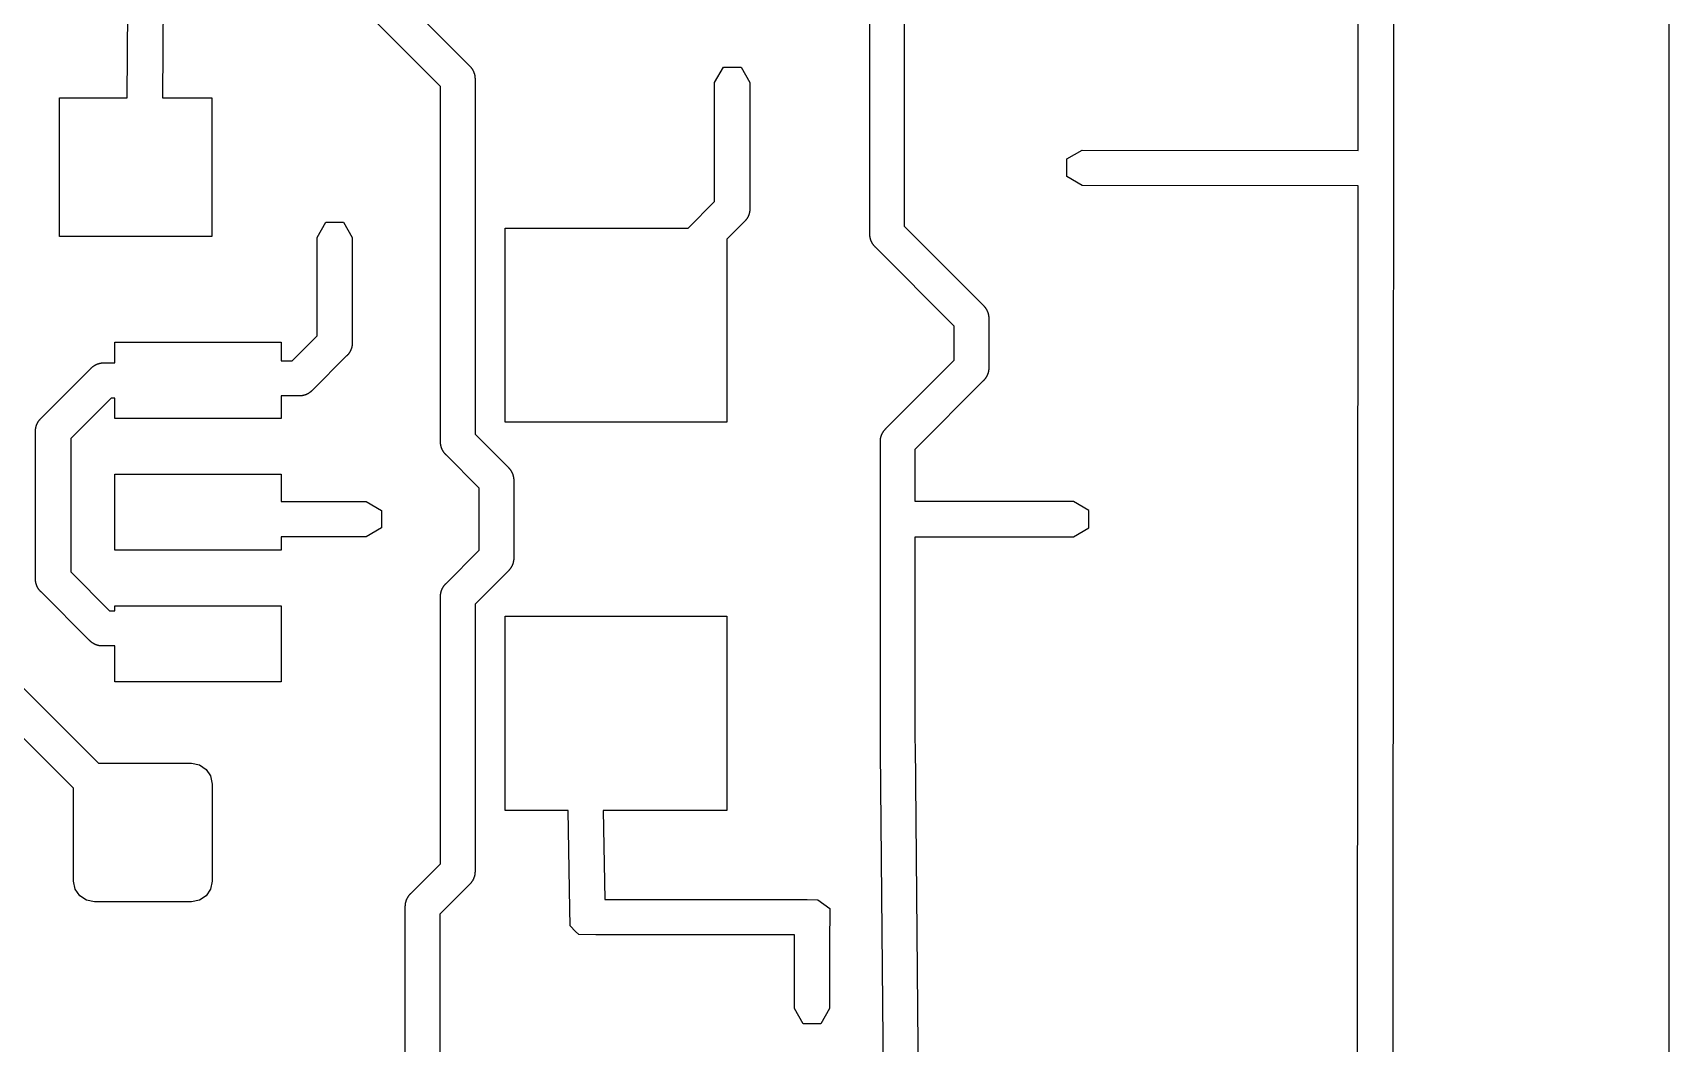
# Model space of a CAD drawing. Extents: x -11.9 to 11.9, y -22 to 22.
# Drawn here: x 0.11 to 11.92, y 3.84 to 11.13 of the extents above; entities that cross this region are included whole.
import ezdxf

# ---------------------------------------------------------------- set-up
doc = ezdxf.new("R2010")
doc.units = 0
doc.layers.add('TOP_-_WELDED', color=7, linetype='CONTINUOUS')

msp = doc.modelspace()

# ---------------------------------------------------------------- linework, layer by layer
at = {"layer": 'TOP_-_WELDED', "color": 250}
msp.add_lwpolyline([(-11.9199, -21.9873), (11.9199, -21.9873), (11.9199, 21.9873), (-11.9199, 21.9873), (-11.9199, -21.9873)], close=True, dxfattribs=at)
at = {"layer": 'TOP_-_WELDED', "color": 12}
for points in [[(9.934, 17.4683), (9.9074, -18.5734)], [(9.6535, -18.5141), (9.6745, 10.0252), (7.681, 10.0278), (7.571, 10.0913), (7.571, 10.2183), (7.681, 10.2818), (9.6747, 10.2792), (9.6799, 17.3534)], [(3.048, 3.2135), (3.048, 4.7734), (3.262, 4.9875), (3.2635, 4.9889), (3.2648, 4.9902), (3.265, 4.9904), (3.2663, 4.9917), (3.2665, 4.9919), (3.2678, 4.9933), (3.2679, 4.9934), (3.2692, 4.9948), (3.2693, 4.9949), (3.2706, 4.9964), (3.272, 4.998), (3.2733, 4.9996), (3.2746, 5.0012), (3.2759, 5.0028), (3.2759, 5.0029), (3.2771, 5.0045), (3.2772, 5.0046), (3.2783, 5.0061), (3.2784, 5.0062), (3.2795, 5.0078), (3.2796, 5.008), (3.2806, 5.0095), (3.2808, 5.0097), (3.2818, 5.0112), (3.2819, 5.0114), (3.2829, 5.013), (3.283, 5.0132), (3.2839, 5.0147), (3.2841, 5.015), (3.285, 5.0165), (3.2851, 5.0167), (3.286, 5.0183), (3.2861, 5.0185), (3.287, 5.0201), (3.2871, 5.0204), (3.2879, 5.0219), (3.2881, 5.0222), (3.2889, 5.0237), (3.289, 5.024), (3.2898, 5.0256), (3.2899, 5.0259), (3.2906, 5.0275), (3.2908, 5.0278), (3.2915, 5.0293), (3.2916, 5.0297), (3.2923, 5.0312), (3.2924, 5.0316), (3.293, 5.0331), (3.2932, 5.0335), (3.2938, 5.0351), (3.2939, 5.0354), (3.2945, 5.037), (3.2946, 5.0373), (3.2952, 5.0389), (3.2953, 5.0393), (3.2958, 5.0409), (3.2959, 5.0412), (3.2965, 5.0429), (3.2965, 5.0432), (3.297, 5.0449), (3.2971, 5.0451), (3.2976, 5.0469), (3.2977, 5.0471), (3.2981, 5.0489), (3.2982, 5.0491), (3.2986, 5.0509), (3.2987, 5.0511), (3.2991, 5.0529), (3.2991, 5.0531), (3.2995, 5.0549), (3.2995, 5.0551), (3.2999, 5.057), (3.2999, 5.0572), (3.3003, 5.059), (3.3003, 5.0592), (3.3006, 5.0611), (3.3006, 5.0612), (3.3009, 5.0632), (3.3011, 5.0652), (3.3012, 5.0653), (3.3014, 5.0673), (3.3016, 5.0694), (3.3017, 5.0715), (3.3018, 5.0735), (3.3018, 5.0736), (3.3019, 5.0756), (3.3019, 5.0758), (3.302, 5.0777), (3.302, 5.0779), (3.302, 5.0797), (3.302, 5.08), (3.302, 5.0818), (3.302, 5.0839), (3.302, 7.0086), (3.5414, 7.2481), (3.5429, 7.2495), (3.5442, 7.2508), (3.5444, 7.251), (3.5457, 7.2523), (3.5459, 7.2525), (3.5472, 7.2539), (3.5473, 7.254), (3.5486, 7.2554), (3.5487, 7.2555), (3.55, 7.257), (3.5514, 7.2586), (3.5527, 7.2602), (3.554, 7.2618), (3.5553, 7.2634), (3.5553, 7.2635), (3.5565, 7.2651), (3.5566, 7.2652), (3.5577, 7.2667), (3.5578, 7.2668), (3.5589, 7.2684), (3.559, 7.2686), (3.56, 7.2701), (3.5602, 7.2703), (3.5612, 7.2718), (3.5613, 7.272), (3.5623, 7.2736), (3.5624, 7.2738), (3.5633, 7.2753), (3.5635, 7.2756), (3.5644, 7.2771), (3.5645, 7.2773), (3.5654, 7.2789), (3.5655, 7.2791), (3.5664, 7.2807), (3.5665, 7.281), (3.5673, 7.2825), (3.5675, 7.2828), (3.5683, 7.2843), (3.5684, 7.2846), (3.5692, 7.2862), (3.5693, 7.2865), (3.57, 7.2881), (3.5702, 7.2884), (3.5709, 7.2899), (3.571, 7.2903), (3.5717, 7.2918), (3.5718, 7.2922), (3.5724, 7.2937), (3.5726, 7.2941), (3.5732, 7.2957), (3.5733, 7.296), (3.5739, 7.2976), (3.574, 7.2979), (3.5746, 7.2995), (3.5747, 7.2999), (3.5752, 7.3015), (3.5753, 7.3018), (3.5759, 7.3035), (3.5759, 7.3038), (3.5764, 7.3055), (3.5765, 7.3057), (3.577, 7.3075), (3.5771, 7.3077), (3.5775, 7.3095), (3.5776, 7.3097), (3.578, 7.3115), (3.5781, 7.3117), (3.5785, 7.3135), (3.5785, 7.3137), (3.5789, 7.3155), (3.5789, 7.3157), (3.5793, 7.3176), (3.5793, 7.3178), (3.5797, 7.3196), (3.5797, 7.3198), (3.58, 7.3217), (3.58, 7.3218), (3.5803, 7.3238), (3.5805, 7.3258), (3.5806, 7.3259), (3.5808, 7.3279), (3.581, 7.33), (3.5811, 7.3321), (3.5812, 7.3341), (3.5812, 7.3342), (3.5813, 7.3362), (3.5813, 7.3364), (3.5814, 7.3383), (3.5814, 7.3385), (3.5814, 7.3403), (3.5814, 7.3406), (3.5814, 7.3424), (3.5814, 7.3445), (3.5814, 7.8955), (3.5814, 7.8976), (3.5814, 7.8994), (3.5814, 7.8997), (3.5814, 7.9015), (3.5814, 7.9017), (3.5813, 7.9036), (3.5813, 7.9038), (3.5812, 7.9058), (3.5812, 7.9059), (3.5811, 7.9079), (3.581, 7.91), (3.5808, 7.9121), (3.5806, 7.9141), (3.5805, 7.9142), (3.5803, 7.9162), (3.58, 7.9182), (3.58, 7.9183), (3.5797, 7.9202), (3.5797, 7.9204), (3.5793, 7.9222), (3.5793, 7.9224), (3.5789, 7.9243), (3.5789, 7.9245), (3.5785, 7.9263), (3.5785, 7.9265), (3.5781, 7.9283), (3.578, 7.9285), (3.5776, 7.9303), (3.5775, 7.9305), (3.5771, 7.9323), (3.577, 7.9325), (3.5765, 7.9343), (3.5764, 7.9345), (3.5759, 7.9362), (3.5759, 7.9365), (3.5753, 7.9382), (3.5752, 7.9385), (3.5747, 7.9401), (3.5746, 7.9405), (3.574, 7.9421), (3.5739, 7.9424), (3.5733, 7.944), (3.5732, 7.9443), (3.5726, 7.9459), (3.5724, 7.9463), (3.5718, 7.9478), (3.5717, 7.9482), (3.571, 7.9497), (3.5709, 7.9501), (3.5702, 7.9516), (3.57, 7.9519), (3.5693, 7.9535), (3.5692, 7.9538), (3.5684, 7.9554), (3.5683, 7.9557), (3.5675, 7.9572), (3.5673, 7.9575), (3.5665, 7.959), (3.5664, 7.9593), (3.5655, 7.9609), (3.5654, 7.9611), (3.5645, 7.9627), (3.5644, 7.9629), (3.5635, 7.9644), (3.5633, 7.9647), (3.5624, 7.9662), (3.5623, 7.9664), (3.5613, 7.968), (3.5612, 7.9682), (3.5602, 7.9697), (3.56, 7.9699), (3.559, 7.9714), (3.5589, 7.9716), (3.5578, 7.9732), (3.5577, 7.9733), (3.5566, 7.9748), (3.5565, 7.9749), (3.5553, 7.9765), (3.5553, 7.9766), (3.554, 7.9782), (3.5527, 7.9798), (3.5514, 7.9814), (3.55, 7.983), (3.5487, 7.9845), (3.5486, 7.9846), (3.5473, 7.986), (3.5472, 7.9861), (3.5459, 7.9875), (3.5457, 7.9877), (3.5444, 7.989), (3.5442, 7.9892), (3.5429, 7.9905), (3.5414, 7.9919), (3.302, 8.2314), (3.302, 10.7911), (3.302, 10.7932), (3.302, 10.795), (3.302, 10.7953), (3.302, 10.7971), (3.302, 10.7973), (3.3019, 10.7992), (3.3019, 10.7994), (3.3018, 10.8014), (3.3018, 10.8015), (3.3017, 10.8035), (3.3016, 10.8056), (3.3014, 10.8077), (3.3012, 10.8097), (3.3011, 10.8098), (3.3009, 10.8118), (3.3006, 10.8138), (3.3006, 10.8139), (3.3003, 10.8158), (3.3003, 10.816), (3.2999, 10.8178), (3.2999, 10.818), (3.2995, 10.8199), (3.2995, 10.8201), (3.2991, 10.8219), (3.2991, 10.8221), (3.2987, 10.8239), (3.2986, 10.8241), (3.2982, 10.8259), (3.2981, 10.8261), (3.2977, 10.8279), (3.2976, 10.8281), (3.2971, 10.8299), (3.297, 10.8301), (3.2965, 10.8318), (3.2965, 10.8321), (3.2959, 10.8338), (3.2958, 10.8341), (3.2953, 10.8357), (3.2952, 10.8361), (3.2946, 10.8377), (3.2945, 10.838), (3.2939, 10.8396), (3.2938, 10.8399), (3.2932, 10.8415), (3.293, 10.8419), (3.2924, 10.8434), (3.2923, 10.8438), (3.2916, 10.8453), (3.2915, 10.8457), (3.2908, 10.8472), (3.2906, 10.8475), (3.2899, 10.8491), (3.2898, 10.8494), (3.289, 10.851), (3.2889, 10.8513), (3.2881, 10.8528), (3.2879, 10.8531), (3.2871, 10.8546), (3.287, 10.8549), (3.2861, 10.8565), (3.286, 10.8567), (3.2851, 10.8583), (3.285, 10.8585), (3.2841, 10.86), (3.2839, 10.8603), (3.283, 10.8618), (3.2829, 10.862), (3.2819, 10.8636), (3.2818, 10.8638), (3.2808, 10.8653), (3.2806, 10.8655), (3.2796, 10.867), (3.2795, 10.8672), (3.2784, 10.8688), (3.2783, 10.8689), (3.2772, 10.8704), (3.2771, 10.8705), (3.2759, 10.8721), (3.2759, 10.8722), (3.2746, 10.8738), (3.2733, 10.8754), (3.272, 10.877), (3.2706, 10.8786), (3.2693, 10.8801), (3.2692, 10.8802), (3.2679, 10.8816), (3.2678, 10.8817), (3.2665, 10.8831), (3.2663, 10.8833), (3.265, 10.8846), (3.2648, 10.8848), (3.2635, 10.8861), (3.262, 10.8875), (2.2606, 11.889)], [(6.1468, 11.86), (6.1468, 9.6813), (6.1468, 9.6792), (6.1468, 9.6774), (6.1468, 9.6771), (6.1468, 9.6753), (6.1468, 9.6751), (6.1469, 9.6732), (6.1469, 9.673), (6.147, 9.671), (6.147, 9.6709), (6.1471, 9.6689), (6.1472, 9.6668), (6.1474, 9.6647), (6.1476, 9.6627), (6.1477, 9.6626), (6.1479, 9.6606), (6.1482, 9.6586), (6.1482, 9.6585), (6.1485, 9.6566), (6.1485, 9.6564), (6.1489, 9.6546), (6.1489, 9.6544), (6.1493, 9.6525), (6.1493, 9.6523), (6.1497, 9.6505), (6.1497, 9.6503), (6.1501, 9.6485), (6.1502, 9.6483), (6.1506, 9.6465), (6.1507, 9.6463), (6.1511, 9.6445), (6.1512, 9.6443), (6.1517, 9.6425), (6.1518, 9.6423), (6.1523, 9.6406), (6.1523, 9.6403), (6.1529, 9.6386), (6.153, 9.6383), (6.1535, 9.6367), (6.1536, 9.6363), (6.1542, 9.6347), (6.1543, 9.6344), (6.1549, 9.6328), (6.155, 9.6325), (6.1556, 9.6309), (6.1558, 9.6305), (6.1564, 9.629), (6.1565, 9.6286), (6.1572, 9.6271), (6.1573, 9.6267), (6.158, 9.6252), (6.1582, 9.6249), (6.1589, 9.6233), (6.159, 9.623), (6.1598, 9.6214), (6.1599, 9.6211), (6.1607, 9.6196), (6.1609, 9.6193), (6.1617, 9.6178), (6.1618, 9.6175), (6.1627, 9.6159), (6.1628, 9.6157), (6.1637, 9.6141), (6.1638, 9.6139), (6.1647, 9.6124), (6.1649, 9.6121), (6.1658, 9.6106), (6.1659, 9.6104), (6.1669, 9.6088), (6.167, 9.6086), (6.168, 9.6071), (6.1682, 9.6069), (6.1692, 9.6054), (6.1693, 9.6052), (6.1704, 9.6036), (6.1705, 9.6035), (6.1716, 9.602), (6.1717, 9.6019), (6.1729, 9.6003), (6.1729, 9.6002), (6.1742, 9.5986), (6.1755, 9.597), (6.1768, 9.5954), (6.1782, 9.5938), (6.1795, 9.5923), (6.1796, 9.5922), (6.1809, 9.5908), (6.181, 9.5907), (6.1823, 9.5893), (6.1825, 9.5891), (6.1838, 9.5878), (6.184, 9.5876), (6.1853, 9.5863), (6.1868, 9.5849), (6.7564, 9.0152), (6.7564, 8.7648), (6.263, 8.2713), (6.2615, 8.2699), (6.2602, 8.2686), (6.26, 8.2684), (6.2587, 8.2671), (6.2585, 8.2669), (6.2572, 8.2655), (6.2571, 8.2654), (6.2558, 8.264), (6.2557, 8.2639), (6.2544, 8.2624), (6.253, 8.2608), (6.2517, 8.2592), (6.2504, 8.2576), (6.2491, 8.256), (6.2491, 8.2559), (6.2479, 8.2543), (6.2478, 8.2542), (6.2467, 8.2527), (6.2466, 8.2526), (6.2455, 8.251), (6.2454, 8.2508), (6.2444, 8.2493), (6.2442, 8.2491), (6.2432, 8.2476), (6.2431, 8.2474), (6.2421, 8.2458), (6.242, 8.2456), (6.2411, 8.2441), (6.2409, 8.2438), (6.24, 8.2423), (6.2399, 8.2421), (6.239, 8.2405), (6.2389, 8.2403), (6.238, 8.2387), (6.2379, 8.2384), (6.2371, 8.2369), (6.2369, 8.2366), (6.2361, 8.2351), (6.236, 8.2348), (6.2352, 8.2332), (6.2351, 8.2329), (6.2344, 8.2313), (6.2342, 8.231), (6.2335, 8.2295), (6.2334, 8.2291), (6.2327, 8.2276), (6.2326, 8.2272), (6.232, 8.2257), (6.2318, 8.2253), (6.2312, 8.2237), (6.2311, 8.2234), (6.2305, 8.2218), (6.2304, 8.2215), (6.2298, 8.2199), (6.2297, 8.2195), (6.2292, 8.2179), (6.2291, 8.2176), (6.2285, 8.2159), (6.2285, 8.2156), (6.228, 8.2139), (6.2279, 8.2137), (6.2274, 8.2119), (6.2273, 8.2117), (6.2269, 8.2099), (6.2268, 8.2097), (6.2264, 8.2079), (6.2263, 8.2077), (6.2259, 8.2059), (6.2259, 8.2057), (6.2255, 8.2039), (6.2255, 8.2037), (6.2251, 8.2018), (6.2251, 8.2016), (6.2247, 8.1998), (6.2247, 8.1996), (6.2244, 8.1977), (6.2244, 8.1976), (6.2241, 8.1956), (6.2239, 8.1936), (6.2238, 8.1935), (6.2236, 8.1915), (6.2234, 8.1894), (6.2233, 8.1873), (6.2232, 8.1853), (6.2232, 8.1852), (6.2231, 8.1832), (6.2231, 8.183), (6.223, 8.1811), (6.223, 8.1809), (6.223, 8.1791), (6.223, 8.1788), (6.223, 8.177), (6.223, 8.1749), (6.223, 7.6241), (6.223, 7.6221), (6.223, 7.62), (6.223, 7.6179), (6.223, 7.6159), (6.223, 5.969), (6.2245, 5.9493), (6.2456, 3.6048)], [(6.5, 3.5497), (6.4781, 5.9953), (6.477, 6.0089), (6.477, 7.493), (7.62, 7.493), (7.73, 7.5565), (7.73, 7.6835), (7.62, 7.747), (6.477, 7.747), (6.477, 8.1262), (6.9704, 8.6197), (6.9719, 8.6211), (6.9732, 8.6224), (6.9734, 8.6226), (6.9747, 8.6239), (6.9749, 8.6241), (6.9762, 8.6255), (6.9763, 8.6256), (6.9776, 8.627), (6.9777, 8.6271), (6.979, 8.6286), (6.9804, 8.6302), (6.9817, 8.6318), (6.983, 8.6334), (6.9843, 8.635), (6.9843, 8.6351), (6.9855, 8.6367), (6.9856, 8.6368), (6.9867, 8.6383), (6.9868, 8.6384), (6.9879, 8.64), (6.988, 8.6402), (6.989, 8.6417), (6.9892, 8.6419), (6.9902, 8.6434), (6.9903, 8.6436), (6.9913, 8.6452), (6.9914, 8.6454), (6.9923, 8.6469), (6.9925, 8.6472), (6.9934, 8.6487), (6.9935, 8.6489), (6.9944, 8.6505), (6.9945, 8.6507), (6.9954, 8.6523), (6.9955, 8.6526), (6.9963, 8.6541), (6.9965, 8.6544), (6.9973, 8.6559), (6.9974, 8.6562), (6.9982, 8.6578), (6.9983, 8.6581), (6.999, 8.6597), (6.9992, 8.66), (6.9999, 8.6615), (7, 8.6619), (7.0007, 8.6634), (7.0008, 8.6638), (7.0014, 8.6653), (7.0016, 8.6657), (7.0022, 8.6673), (7.0023, 8.6676), (7.0029, 8.6692), (7.003, 8.6695), (7.0036, 8.6711), (7.0037, 8.6715), (7.0042, 8.6731), (7.0043, 8.6734), (7.0049, 8.6751), (7.0049, 8.6754), (7.0054, 8.6771), (7.0055, 8.6773), (7.006, 8.6791), (7.0061, 8.6793), (7.0065, 8.6811), (7.0066, 8.6813), (7.007, 8.6831), (7.0071, 8.6833), (7.0075, 8.6851), (7.0075, 8.6853), (7.0079, 8.6871), (7.0079, 8.6873), (7.0083, 8.6892), (7.0083, 8.6894), (7.0087, 8.6912), (7.0087, 8.6914), (7.009, 8.6933), (7.009, 8.6934), (7.0093, 8.6954), (7.0095, 8.6974), (7.0096, 8.6975), (7.0098, 8.6995), (7.01, 8.7016), (7.0101, 8.7037), (7.0102, 8.7057), (7.0102, 8.7058), (7.0103, 8.7078), (7.0103, 8.708), (7.0104, 8.7099), (7.0104, 8.7101), (7.0104, 8.7119), (7.0104, 8.7122), (7.0104, 8.714), (7.0104, 8.7161), (7.0104, 9.0639), (7.0104, 9.066), (7.0104, 9.0678), (7.0104, 9.0681), (7.0104, 9.0699), (7.0104, 9.0701), (7.0103, 9.072), (7.0103, 9.0722), (7.0102, 9.0742), (7.0102, 9.0743), (7.0101, 9.0763), (7.01, 9.0784), (7.0098, 9.0805), (7.0096, 9.0825), (7.0095, 9.0826), (7.0093, 9.0846), (7.009, 9.0866), (7.009, 9.0867), (7.0087, 9.0886), (7.0087, 9.0888), (7.0083, 9.0906), (7.0083, 9.0908), (7.0079, 9.0927), (7.0079, 9.0929), (7.0075, 9.0947), (7.0075, 9.0949), (7.0071, 9.0967), (7.007, 9.0969), (7.0066, 9.0987), (7.0065, 9.0989), (7.0061, 9.1007), (7.006, 9.1009), (7.0055, 9.1027), (7.0054, 9.1029), (7.0049, 9.1046), (7.0049, 9.1049), (7.0043, 9.1066), (7.0042, 9.1069), (7.0037, 9.1085), (7.0036, 9.1089), (7.003, 9.1105), (7.0029, 9.1108), (7.0023, 9.1124), (7.0022, 9.1127), (7.0016, 9.1143), (7.0014, 9.1147), (7.0008, 9.1162), (7.0007, 9.1166), (7, 9.1181), (6.9999, 9.1185), (6.9992, 9.12), (6.999, 9.1203), (6.9983, 9.1219), (6.9982, 9.1222), (6.9974, 9.1238), (6.9973, 9.1241), (6.9965, 9.1256), (6.9963, 9.1259), (6.9955, 9.1274), (6.9954, 9.1277), (6.9945, 9.1293), (6.9944, 9.1295), (6.9935, 9.1311), (6.9934, 9.1313), (6.9925, 9.1328), (6.9923, 9.1331), (6.9914, 9.1346), (6.9913, 9.1348), (6.9903, 9.1364), (6.9902, 9.1366), (6.9892, 9.1381), (6.989, 9.1383), (6.988, 9.1398), (6.9879, 9.14), (6.9868, 9.1416), (6.9867, 9.1417), (6.9856, 9.1432), (6.9855, 9.1433), (6.9843, 9.1449), (6.9843, 9.145), (6.983, 9.1466), (6.9817, 9.1482), (6.9804, 9.1498), (6.979, 9.1514), (6.9777, 9.1529), (6.9776, 9.153), (6.9763, 9.1544), (6.9762, 9.1545), (6.9749, 9.1559), (6.9747, 9.1561), (6.9734, 9.1574), (6.9732, 9.1576), (6.9719, 9.1589), (6.9704, 9.1603), (6.4008, 9.73), (6.4008, 11.9087)], [(2.0466, 11.7439), (3.048, 10.7424), (3.048, 8.1827), (3.048, 8.1806), (3.048, 8.1788), (3.048, 8.1785), (3.048, 8.1767), (3.048, 8.1765), (3.0481, 8.1746), (3.0481, 8.1744), (3.0482, 8.1724), (3.0482, 8.1723), (3.0483, 8.1703), (3.0484, 8.1682), (3.0486, 8.1661), (3.0488, 8.1641), (3.0489, 8.164), (3.0491, 8.162), (3.0494, 8.16), (3.0494, 8.1599), (3.0497, 8.158), (3.0497, 8.1578), (3.0501, 8.156), (3.0501, 8.1558), (3.0505, 8.1539), (3.0505, 8.1537), (3.0509, 8.1519), (3.0509, 8.1517), (3.0513, 8.1499), (3.0514, 8.1497), (3.0518, 8.1479), (3.0519, 8.1477), (3.0523, 8.1459), (3.0524, 8.1457), (3.0529, 8.1439), (3.053, 8.1437), (3.0535, 8.142), (3.0535, 8.1417), (3.0541, 8.14), (3.0542, 8.1397), (3.0547, 8.1381), (3.0548, 8.1377), (3.0554, 8.1361), (3.0555, 8.1358), (3.0561, 8.1342), (3.0562, 8.1339), (3.0568, 8.1323), (3.057, 8.1319), (3.0576, 8.1304), (3.0577, 8.13), (3.0584, 8.1285), (3.0585, 8.1281), (3.0592, 8.1266), (3.0594, 8.1263), (3.0601, 8.1247), (3.0602, 8.1244), (3.061, 8.1228), (3.0611, 8.1225), (3.0619, 8.121), (3.0621, 8.1207), (3.0629, 8.1192), (3.063, 8.1189), (3.0639, 8.1173), (3.064, 8.1171), (3.0649, 8.1155), (3.065, 8.1153), (3.0659, 8.1138), (3.0661, 8.1135), (3.067, 8.112), (3.0671, 8.1118), (3.0681, 8.1102), (3.0682, 8.11), (3.0692, 8.1085), (3.0694, 8.1083), (3.0704, 8.1068), (3.0705, 8.1066), (3.0716, 8.105), (3.0717, 8.1049), (3.0728, 8.1034), (3.0729, 8.1033), (3.0741, 8.1017), (3.0741, 8.1016), (3.0754, 8.1), (3.0767, 8.0984), (3.078, 8.0968), (3.0794, 8.0952), (3.0807, 8.0937), (3.0808, 8.0936), (3.0821, 8.0922), (3.0822, 8.0921), (3.0835, 8.0907), (3.0837, 8.0905), (3.085, 8.0892), (3.0852, 8.089), (3.0865, 8.0877), (3.088, 8.0863), (3.3274, 7.8468), (3.3274, 7.3932), (3.088, 7.1537), (3.0865, 7.1523), (3.0852, 7.151), (3.085, 7.1508), (3.0837, 7.1495), (3.0835, 7.1493), (3.0822, 7.1479), (3.0821, 7.1478), (3.0808, 7.1464), (3.0807, 7.1463), (3.0794, 7.1448), (3.078, 7.1432), (3.0767, 7.1416), (3.0754, 7.14), (3.0741, 7.1384), (3.0741, 7.1383), (3.0729, 7.1367), (3.0728, 7.1366), (3.0717, 7.1351), (3.0716, 7.135), (3.0705, 7.1334), (3.0704, 7.1332), (3.0694, 7.1317), (3.0692, 7.1315), (3.0682, 7.13), (3.0681, 7.1298), (3.0671, 7.1282), (3.067, 7.128), (3.0661, 7.1265), (3.0659, 7.1262), (3.065, 7.1247), (3.0649, 7.1245), (3.064, 7.1229), (3.0639, 7.1227), (3.063, 7.1211), (3.0629, 7.1208), (3.0621, 7.1193), (3.0619, 7.119), (3.0611, 7.1175), (3.061, 7.1172), (3.0602, 7.1156), (3.0601, 7.1153), (3.0594, 7.1137), (3.0592, 7.1134), (3.0585, 7.1119), (3.0584, 7.1115), (3.0577, 7.11), (3.0576, 7.1096), (3.057, 7.1081), (3.0568, 7.1077), (3.0562, 7.1061), (3.0561, 7.1058), (3.0555, 7.1042), (3.0554, 7.1039), (3.0548, 7.1023), (3.0547, 7.1019), (3.0542, 7.1003), (3.0541, 7.1), (3.0535, 7.0983), (3.0535, 7.098), (3.053, 7.0963), (3.0529, 7.0961), (3.0524, 7.0943), (3.0523, 7.0941), (3.0519, 7.0923), (3.0518, 7.0921), (3.0514, 7.0903), (3.0513, 7.0901), (3.0509, 7.0883), (3.0509, 7.0881), (3.0505, 7.0863), (3.0505, 7.0861), (3.0501, 7.0842), (3.0501, 7.084), (3.0497, 7.0822), (3.0497, 7.082), (3.0494, 7.0801), (3.0494, 7.08), (3.0491, 7.078), (3.0489, 7.076), (3.0488, 7.0759), (3.0486, 7.0739), (3.0484, 7.0718), (3.0483, 7.0697), (3.0482, 7.0677), (3.0482, 7.0676), (3.0481, 7.0656), (3.0481, 7.0654), (3.048, 7.0635), (3.048, 7.0633), (3.048, 7.0615), (3.048, 7.0612), (3.048, 7.0594), (3.048, 7.0573), (3.048, 5.1326), (2.834, 4.9185), (2.8325, 4.9171), (2.8312, 4.9158), (2.831, 4.9156), (2.8297, 4.9143), (2.8295, 4.9141), (2.8282, 4.9127), (2.8281, 4.9126), (2.8268, 4.9112), (2.8267, 4.9111), (2.8254, 4.9096), (2.824, 4.908), (2.8227, 4.9064), (2.8214, 4.9048), (2.8201, 4.9032), (2.8201, 4.9031), (2.8189, 4.9015), (2.8188, 4.9014), (2.8177, 4.8999), (2.8176, 4.8998), (2.8165, 4.8982), (2.8164, 4.898), (2.8154, 4.8965), (2.8152, 4.8963), (2.8142, 4.8948), (2.8141, 4.8946), (2.8131, 4.893), (2.813, 4.8928), (2.8121, 4.8913), (2.8119, 4.891), (2.811, 4.8895), (2.8109, 4.8893), (2.81, 4.8877), (2.8099, 4.8875), (2.809, 4.8859), (2.8089, 4.8856), (2.8081, 4.8841), (2.8079, 4.8838), (2.8071, 4.8823), (2.807, 4.882), (2.8062, 4.8804), (2.8061, 4.8801), (2.8054, 4.8785), (2.8052, 4.8782), (2.8045, 4.8767), (2.8044, 4.8763), (2.8037, 4.8748), (2.8036, 4.8744), (2.803, 4.8729), (2.8028, 4.8725), (2.8022, 4.8709), (2.8021, 4.8706), (2.8015, 4.869), (2.8014, 4.8687), (2.8008, 4.8671), (2.8007, 4.8667), (2.8002, 4.8651), (2.8001, 4.8648), (2.7995, 4.8631), (2.7995, 4.8628), (2.799, 4.8611), (2.7989, 4.8609), (2.7984, 4.8591), (2.7983, 4.8589), (2.7979, 4.8571), (2.7978, 4.8569), (2.7974, 4.8551), (2.7973, 4.8549), (2.7969, 4.8531), (2.7969, 4.8529), (2.7965, 4.8511), (2.7965, 4.8509), (2.7961, 4.849), (2.7961, 4.8488), (2.7957, 4.847), (2.7957, 4.8468), (2.7954, 4.8449), (2.7954, 4.8448), (2.7951, 4.8428), (2.7949, 4.8408), (2.7948, 4.8407), (2.7946, 4.8387), (2.7944, 4.8366), (2.7943, 4.8345), (2.7942, 4.8325), (2.7942, 4.8324), (2.7941, 4.8304), (2.7941, 4.8302), (2.794, 4.8283), (2.794, 4.8281), (2.794, 4.8263), (2.794, 4.826), (2.794, 4.8242), (2.794, 4.8221), (2.794, 3.262)], [(1.0474, 11.3684), (1.0429, 10.66), (1.4, 10.66), (1.4, 9.66), (0.3, 9.66), (0.3, 10.66), (0.7889, 10.66), (0.7929, 11.2963)], [(-0.127, 6.5684), (0.582, 5.8594), (1.2524, 5.8594), (1.3108, 5.8477), (1.3585, 5.8155), (1.3906, 5.7678), (1.4024, 5.7094), (1.4024, 5.0094), (1.3907, 4.951), (1.3585, 4.9034), (1.3108, 4.8712), (1.2524, 4.8594), (0.5524, 4.8594), (0.494, 4.8711), (0.4464, 4.9033), (0.4142, 4.951), (0.4024, 5.0094), (0.4024, 5.6798), (-0.341, 6.4233)]]:
    msp.add_lwpolyline(points, dxfattribs=at)
for points in [[(5.118, 9.6405), (5.118, 8.32), (3.518, 8.32), (3.518, 9.72), (4.8384, 9.72), (5.0292, 9.9108), (5.0292, 10.7696), (5.0927, 10.8796), (5.2197, 10.8796), (5.2832, 10.7696), (5.2832, 9.8621), (5.2832, 9.86), (5.2832, 9.8582), (5.2832, 9.8579), (5.2832, 9.8561), (5.2832, 9.8559), (5.2831, 9.854), (5.2831, 9.8538), (5.283, 9.8518), (5.283, 9.8517), (5.2829, 9.8497), (5.2828, 9.8476), (5.2826, 9.8455), (5.2824, 9.8435), (5.2823, 9.8434), (5.2821, 9.8414), (5.2818, 9.8394), (5.2818, 9.8393), (5.2815, 9.8374), (5.2815, 9.8372), (5.2811, 9.8354), (5.2811, 9.8352), (5.2807, 9.8333), (5.2807, 9.8331), (5.2803, 9.8313), (5.2803, 9.8311), (5.2799, 9.8293), (5.2798, 9.8291), (5.2794, 9.8273), (5.2793, 9.8271), (5.2789, 9.8253), (5.2788, 9.8251), (5.2783, 9.8233), (5.2782, 9.8231), (5.2777, 9.8214), (5.2777, 9.8211), (5.2771, 9.8194), (5.277, 9.8191), (5.2765, 9.8175), (5.2764, 9.8171), (5.2758, 9.8155), (5.2757, 9.8152), (5.2751, 9.8136), (5.275, 9.8133), (5.2744, 9.8117), (5.2742, 9.8113), (5.2736, 9.8098), (5.2735, 9.8094), (5.2728, 9.8079), (5.2727, 9.8075), (5.272, 9.806), (5.2718, 9.8057), (5.2711, 9.8041), (5.271, 9.8038), (5.2702, 9.8022), (5.2701, 9.8019), (5.2693, 9.8004), (5.2691, 9.8001), (5.2683, 9.7986), (5.2682, 9.7983), (5.2673, 9.7967), (5.2672, 9.7965), (5.2663, 9.7949), (5.2662, 9.7947), (5.2653, 9.7932), (5.2651, 9.7929), (5.2642, 9.7914), (5.2641, 9.7912), (5.2631, 9.7896), (5.263, 9.7894), (5.262, 9.7879), (5.2618, 9.7877), (5.2608, 9.7862), (5.2607, 9.786), (5.2596, 9.7844), (5.2595, 9.7843), (5.2584, 9.7828), (5.2583, 9.7827), (5.2571, 9.7811), (5.2571, 9.781), (5.2558, 9.7794), (5.2545, 9.7778), (5.2532, 9.7762), (5.2518, 9.7746), (5.2505, 9.7731), (5.2504, 9.773), (5.2491, 9.7716), (5.249, 9.7715), (5.2477, 9.7701), (5.2475, 9.7699), (5.2462, 9.7686), (5.246, 9.7684), (5.2447, 9.7671), (5.2432, 9.7657), (5.118, 9.6405)], [(1.9001, 8.3458), (0.7001, 8.3458), (0.7001, 8.4938), (0.6724, 8.4938), (0.381, 8.2024), (0.381, 7.2408), (0.6622, 6.9596), (0.7001, 6.9596), (0.7001, 6.9958), (1.9001, 6.9958), (1.9001, 6.4458), (0.7001, 6.4458), (0.7001, 6.7056), (0.6135, 6.7056), (0.6114, 6.7056), (0.6096, 6.7056), (0.6093, 6.7056), (0.6075, 6.7056), (0.6073, 6.7056), (0.6054, 6.7057), (0.6052, 6.7057), (0.6032, 6.7058), (0.6031, 6.7058), (0.6011, 6.7059), (0.599, 6.706), (0.5969, 6.7062), (0.5949, 6.7064), (0.5948, 6.7065), (0.5928, 6.7067), (0.5908, 6.707), (0.5907, 6.707), (0.5888, 6.7073), (0.5886, 6.7073), (0.5868, 6.7077), (0.5866, 6.7077), (0.5847, 6.7081), (0.5845, 6.7081), (0.5827, 6.7085), (0.5825, 6.7085), (0.5807, 6.7089), (0.5805, 6.709), (0.5787, 6.7094), (0.5785, 6.7095), (0.5767, 6.7099), (0.5765, 6.71), (0.5747, 6.7105), (0.5745, 6.7106), (0.5728, 6.7111), (0.5725, 6.7111), (0.5708, 6.7117), (0.5705, 6.7118), (0.5689, 6.7123), (0.5685, 6.7124), (0.5669, 6.713), (0.5666, 6.7131), (0.565, 6.7137), (0.5647, 6.7138), (0.5631, 6.7144), (0.5627, 6.7146), (0.5612, 6.7152), (0.5608, 6.7153), (0.5593, 6.716), (0.5589, 6.7161), (0.5574, 6.7168), (0.5571, 6.717), (0.5555, 6.7177), (0.5552, 6.7178), (0.5536, 6.7186), (0.5533, 6.7187), (0.5518, 6.7195), (0.5515, 6.7197), (0.55, 6.7205), (0.5497, 6.7206), (0.5481, 6.7215), (0.5479, 6.7216), (0.5463, 6.7225), (0.5461, 6.7226), (0.5446, 6.7235), (0.5443, 6.7237), (0.5428, 6.7246), (0.5426, 6.7247), (0.541, 6.7257), (0.5408, 6.7258), (0.5393, 6.7268), (0.5391, 6.727), (0.5376, 6.728), (0.5374, 6.7281), (0.5358, 6.7292), (0.5357, 6.7293), (0.5342, 6.7304), (0.5341, 6.7305), (0.5325, 6.7317), (0.5324, 6.7317), (0.5308, 6.733), (0.5292, 6.7343), (0.5276, 6.7356), (0.526, 6.737), (0.5245, 6.7383), (0.5244, 6.7384), (0.523, 6.7397), (0.5229, 6.7398), (0.5215, 6.7411), (0.5213, 6.7413), (0.52, 6.7426), (0.5198, 6.7428), (0.5185, 6.7441), (0.5171, 6.7456), (0.167, 7.0957), (0.1655, 7.0971), (0.1642, 7.0984), (0.164, 7.0986), (0.1627, 7.0999), (0.1625, 7.1001), (0.1612, 7.1015), (0.1611, 7.1016), (0.1598, 7.103), (0.1597, 7.1031), (0.1584, 7.1046), (0.157, 7.1062), (0.1557, 7.1078), (0.1544, 7.1094), (0.1531, 7.111), (0.1531, 7.1111), (0.1519, 7.1127), (0.1518, 7.1128), (0.1507, 7.1143), (0.1506, 7.1144), (0.1495, 7.116), (0.1494, 7.1162), (0.1484, 7.1177), (0.1482, 7.1179), (0.1472, 7.1194), (0.1471, 7.1196), (0.1461, 7.1212), (0.146, 7.1214), (0.1451, 7.1229), (0.1449, 7.1232), (0.144, 7.1247), (0.1439, 7.1249), (0.143, 7.1265), (0.1429, 7.1267), (0.142, 7.1283), (0.1419, 7.1286), (0.1411, 7.1301), (0.1409, 7.1304), (0.1401, 7.1319), (0.14, 7.1322), (0.1392, 7.1338), (0.1391, 7.1341), (0.1384, 7.1357), (0.1382, 7.136), (0.1375, 7.1375), (0.1374, 7.1379), (0.1367, 7.1394), (0.1366, 7.1398), (0.136, 7.1413), (0.1358, 7.1417), (0.1352, 7.1433), (0.1351, 7.1436), (0.1345, 7.1452), (0.1344, 7.1455), (0.1338, 7.1471), (0.1337, 7.1475), (0.1332, 7.1491), (0.1331, 7.1494), (0.1325, 7.1511), (0.1325, 7.1514), (0.132, 7.1531), (0.1319, 7.1533), (0.1314, 7.1551), (0.1313, 7.1553), (0.1309, 7.1571), (0.1308, 7.1573), (0.1304, 7.1591), (0.1303, 7.1593), (0.1299, 7.1611), (0.1299, 7.1613), (0.1295, 7.1631), (0.1295, 7.1633), (0.1291, 7.1652), (0.1291, 7.1654), (0.1287, 7.1672), (0.1287, 7.1674), (0.1284, 7.1693), (0.1284, 7.1694), (0.1281, 7.1714), (0.1279, 7.1734), (0.1278, 7.1735), (0.1276, 7.1755), (0.1274, 7.1776), (0.1273, 7.1797), (0.1272, 7.1817), (0.1272, 7.1818), (0.1271, 7.1838), (0.1271, 7.184), (0.127, 7.1859), (0.127, 7.1861), (0.127, 7.1879), (0.127, 7.1882), (0.127, 7.19), (0.127, 7.1921), (0.127, 8.2511), (0.127, 8.2532), (0.127, 8.255), (0.127, 8.2553), (0.127, 8.2571), (0.127, 8.2573), (0.1271, 8.2592), (0.1271, 8.2594), (0.1272, 8.2614), (0.1272, 8.2615), (0.1273, 8.2635), (0.1274, 8.2656), (0.1276, 8.2677), (0.1278, 8.2697), (0.1279, 8.2698), (0.1281, 8.2718), (0.1284, 8.2738), (0.1284, 8.2739), (0.1287, 8.2758), (0.1287, 8.276), (0.1291, 8.2778), (0.1291, 8.278), (0.1295, 8.2799), (0.1295, 8.2801), (0.1299, 8.2819), (0.1299, 8.2821), (0.1303, 8.2839), (0.1304, 8.2841), (0.1308, 8.2859), (0.1309, 8.2861), (0.1313, 8.2879), (0.1314, 8.2881), (0.1319, 8.2899), (0.132, 8.2901), (0.1325, 8.2918), (0.1325, 8.2921), (0.1331, 8.2938), (0.1332, 8.2941), (0.1337, 8.2957), (0.1338, 8.2961), (0.1344, 8.2977), (0.1345, 8.298), (0.1351, 8.2996), (0.1352, 8.2999), (0.1358, 8.3015), (0.136, 8.3019), (0.1366, 8.3034), (0.1367, 8.3038), (0.1374, 8.3053), (0.1375, 8.3057), (0.1382, 8.3072), (0.1384, 8.3075), (0.1391, 8.3091), (0.1392, 8.3094), (0.14, 8.311), (0.1401, 8.3113), (0.1409, 8.3128), (0.1411, 8.3131), (0.1419, 8.3146), (0.142, 8.3149), (0.1429, 8.3165), (0.143, 8.3167), (0.1439, 8.3183), (0.144, 8.3185), (0.1449, 8.32), (0.1451, 8.3203), (0.146, 8.3218), (0.1461, 8.322), (0.1471, 8.3236), (0.1472, 8.3238), (0.1482, 8.3253), (0.1484, 8.3255), (0.1494, 8.327), (0.1495, 8.3272), (0.1506, 8.3288), (0.1507, 8.3289), (0.1518, 8.3304), (0.1519, 8.3305), (0.1531, 8.3321), (0.1531, 8.3322), (0.1544, 8.3338), (0.1557, 8.3354), (0.157, 8.337), (0.1584, 8.3386), (0.1597, 8.3401), (0.1598, 8.3402), (0.1611, 8.3416), (0.1612, 8.3417), (0.1625, 8.3431), (0.1627, 8.3433), (0.164, 8.3446), (0.1642, 8.3448), (0.1655, 8.3461), (0.167, 8.3475), (0.5273, 8.7078), (0.5287, 8.7093), (0.53, 8.7106), (0.5302, 8.7108), (0.5315, 8.7121), (0.5317, 8.7123), (0.5331, 8.7136), (0.5332, 8.7137), (0.5346, 8.715), (0.5347, 8.7151), (0.5362, 8.7164), (0.5378, 8.7178), (0.5394, 8.7191), (0.541, 8.7204), (0.5426, 8.7217), (0.5427, 8.7217), (0.5443, 8.7229), (0.5444, 8.723), (0.5459, 8.7241), (0.546, 8.7242), (0.5476, 8.7253), (0.5478, 8.7254), (0.5493, 8.7264), (0.5495, 8.7266), (0.551, 8.7276), (0.5512, 8.7277), (0.5528, 8.7287), (0.553, 8.7288), (0.5545, 8.7297), (0.5548, 8.7299), (0.5563, 8.7308), (0.5565, 8.7309), (0.5581, 8.7318), (0.5583, 8.7319), (0.5599, 8.7328), (0.5602, 8.7329), (0.5617, 8.7337), (0.562, 8.7339), (0.5635, 8.7347), (0.5638, 8.7348), (0.5654, 8.7356), (0.5657, 8.7357), (0.5673, 8.7364), (0.5676, 8.7366), (0.5691, 8.7373), (0.5695, 8.7374), (0.571, 8.7381), (0.5714, 8.7382), (0.5729, 8.7388), (0.5733, 8.739), (0.5749, 8.7396), (0.5752, 8.7397), (0.5768, 8.7403), (0.5771, 8.7404), (0.5787, 8.741), (0.5791, 8.7411), (0.5807, 8.7416), (0.581, 8.7417), (0.5827, 8.7423), (0.583, 8.7423), (0.5847, 8.7428), (0.5849, 8.7429), (0.5867, 8.7434), (0.5869, 8.7435), (0.5887, 8.7439), (0.5889, 8.744), (0.5907, 8.7444), (0.5909, 8.7445), (0.5927, 8.7449), (0.5929, 8.7449), (0.5947, 8.7453), (0.5949, 8.7453), (0.5968, 8.7457), (0.597, 8.7457), (0.5988, 8.7461), (0.599, 8.7461), (0.6009, 8.7464), (0.601, 8.7464), (0.603, 8.7467), (0.605, 8.7469), (0.6051, 8.747), (0.6071, 8.7472), (0.6092, 8.7474), (0.6113, 8.7475), (0.6133, 8.7476), (0.6134, 8.7476), (0.6154, 8.7477), (0.6156, 8.7477), (0.6175, 8.7478), (0.6177, 8.7478), (0.6195, 8.7478), (0.6198, 8.7478), (0.6216, 8.7478), (0.6237, 8.7478), (0.7001, 8.7478), (0.7001, 8.8958), (1.9001, 8.8958), (1.9001, 8.763), (1.9794, 8.763), (2.159, 8.9426), (2.159, 9.652), (2.2225, 9.762), (2.3495, 9.762), (2.413, 9.652), (2.413, 8.8939), (2.413, 8.8918), (2.413, 8.89), (2.413, 8.8897), (2.413, 8.8879), (2.413, 8.8877), (2.4129, 8.8858), (2.4129, 8.8856), (2.4128, 8.8836), (2.4128, 8.8835), (2.4127, 8.8815), (2.4126, 8.8794), (2.4124, 8.8773), (2.4122, 8.8753), (2.4121, 8.8752), (2.4119, 8.8732), (2.4116, 8.8712), (2.4116, 8.8711), (2.4113, 8.8692), (2.4113, 8.869), (2.4109, 8.8672), (2.4109, 8.867), (2.4105, 8.8651), (2.4105, 8.8649), (2.4101, 8.8631), (2.4101, 8.8629), (2.4097, 8.8611), (2.4096, 8.8609), (2.4092, 8.8591), (2.4091, 8.8589), (2.4087, 8.8571), (2.4086, 8.8569), (2.4081, 8.8551), (2.408, 8.8549), (2.4075, 8.8532), (2.4075, 8.8529), (2.4069, 8.8512), (2.4068, 8.8509), (2.4063, 8.8493), (2.4062, 8.8489), (2.4056, 8.8473), (2.4055, 8.847), (2.4049, 8.8454), (2.4048, 8.8451), (2.4042, 8.8435), (2.404, 8.8431), (2.4034, 8.8416), (2.4033, 8.8412), (2.4026, 8.8397), (2.4025, 8.8393), (2.4018, 8.8378), (2.4016, 8.8375), (2.4009, 8.8359), (2.4008, 8.8356), (2.4, 8.834), (2.3999, 8.8337), (2.3991, 8.8322), (2.3989, 8.8319), (2.3981, 8.8304), (2.398, 8.8301), (2.3971, 8.8285), (2.397, 8.8283), (2.3961, 8.8267), (2.396, 8.8265), (2.3951, 8.825), (2.3949, 8.8247), (2.394, 8.8232), (2.3939, 8.823), (2.3929, 8.8214), (2.3928, 8.8212), (2.3918, 8.8197), (2.3916, 8.8195), (2.3906, 8.818), (2.3905, 8.8178), (2.3894, 8.8162), (2.3893, 8.8161), (2.3882, 8.8146), (2.3881, 8.8145), (2.3869, 8.8129), (2.3869, 8.8128), (2.3856, 8.8112), (2.3843, 8.8096), (2.383, 8.808), (2.3816, 8.8064), (2.3803, 8.8049), (2.3802, 8.8048), (2.3789, 8.8034), (2.3788, 8.8033), (2.3775, 8.8019), (2.3773, 8.8017), (2.376, 8.8004), (2.3758, 8.8002), (2.3745, 8.7989), (2.373, 8.7975), (2.1245, 8.549), (2.1231, 8.5475), (2.1218, 8.5462), (2.1216, 8.546), (2.1203, 8.5447), (2.1201, 8.5445), (2.1187, 8.5432), (2.1186, 8.5431), (2.1172, 8.5418), (2.1171, 8.5417), (2.1156, 8.5404), (2.114, 8.539), (2.1124, 8.5377), (2.1108, 8.5364), (2.1092, 8.5351), (2.1091, 8.5351), (2.1075, 8.5339), (2.1074, 8.5338), (2.1059, 8.5327), (2.1058, 8.5326), (2.1042, 8.5315), (2.104, 8.5314), (2.1025, 8.5304), (2.1023, 8.5302), (2.1008, 8.5292), (2.1006, 8.5291), (2.099, 8.5281), (2.0988, 8.528), (2.0973, 8.5271), (2.097, 8.5269), (2.0955, 8.526), (2.0953, 8.5259), (2.0937, 8.525), (2.0935, 8.5249), (2.0919, 8.524), (2.0916, 8.5239), (2.0901, 8.5231), (2.0898, 8.5229), (2.0883, 8.5221), (2.088, 8.522), (2.0864, 8.5212), (2.0861, 8.5211), (2.0845, 8.5204), (2.0842, 8.5202), (2.0827, 8.5195), (2.0823, 8.5194), (2.0808, 8.5187), (2.0804, 8.5186), (2.0789, 8.518), (2.0785, 8.5178), (2.0769, 8.5172), (2.0766, 8.5171), (2.075, 8.5165), (2.0747, 8.5164), (2.0731, 8.5158), (2.0727, 8.5157), (2.0711, 8.5152), (2.0708, 8.5151), (2.0691, 8.5145), (2.0688, 8.5145), (2.0671, 8.514), (2.0669, 8.5139), (2.0651, 8.5134), (2.0649, 8.5133), (2.0631, 8.5129), (2.0629, 8.5128), (2.0611, 8.5124), (2.0609, 8.5123), (2.0591, 8.5119), (2.0589, 8.5119), (2.0571, 8.5115), (2.0569, 8.5115), (2.055, 8.5111), (2.0548, 8.5111), (2.053, 8.5107), (2.0528, 8.5107), (2.0509, 8.5104), (2.0508, 8.5104), (2.0488, 8.5101), (2.0468, 8.5099), (2.0467, 8.5098), (2.0447, 8.5096), (2.0426, 8.5094), (2.0405, 8.5093), (2.0385, 8.5092), (2.0384, 8.5092), (2.0364, 8.5091), (2.0362, 8.5091), (2.0343, 8.509), (2.0341, 8.509), (2.0323, 8.509), (2.032, 8.509), (2.0302, 8.509), (2.0281, 8.509), (1.9001, 8.509), (1.9001, 8.3458)], [(1.9001, 7.3958), (0.7001, 7.3958), (0.7001, 7.9458), (1.9001, 7.9458), (1.9001, 7.747), (2.5146, 7.747), (2.6246, 7.6835), (2.6246, 7.5565), (2.5146, 7.493), (1.9001, 7.493), (1.9001, 7.3958)], [(5.118, 6.92), (5.118, 5.52), (4.2249, 5.52), (4.2376, 4.8765), (5.6975, 4.8765), (5.774, 4.8745), (5.8612, 4.813), (5.8612, 4.686), (5.8594, 4.6831), (5.8594, 4.0904), (5.7959, 3.9804), (5.6689, 3.9804), (5.6054, 4.0904), (5.6054, 4.6225), (4.1715, 4.6225), (4.0499, 4.6254), (4.0242, 4.645), (3.9864, 4.686), (3.9849, 4.8104), (3.9709, 5.52), (3.518, 5.52), (3.518, 6.92), (5.118, 6.92)]]:
    msp.add_lwpolyline(points, close=True, dxfattribs=at)

doc.saveas('drawing.dxf')
